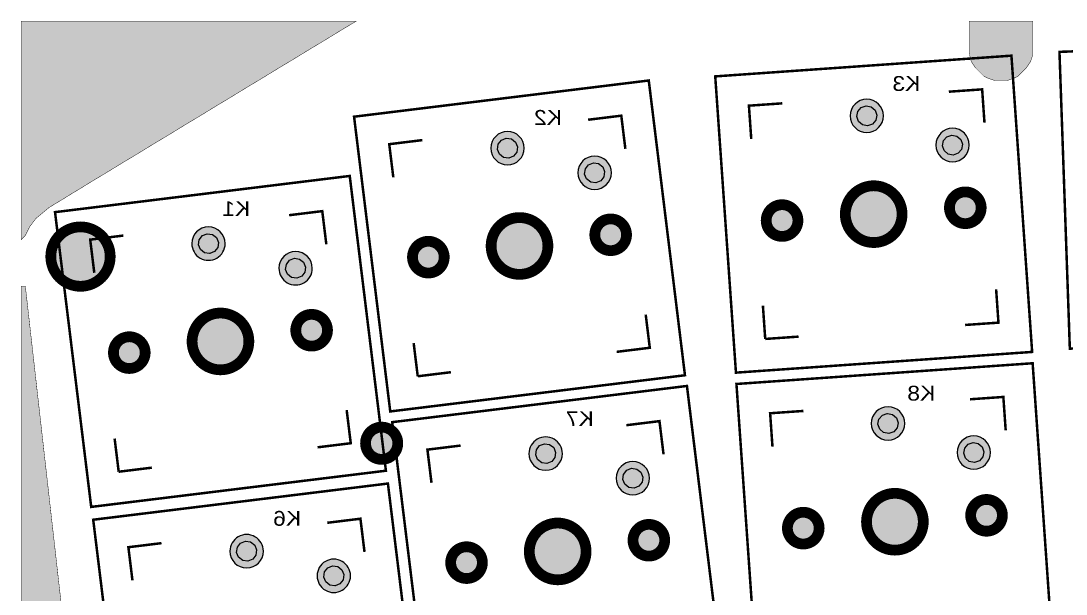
# Model space of a CAD drawing. Header units: millimetres. Extents: x 0 to 109, y -116 to 0.
# Drawn here: x -0.1 to 62.4, y -34.2 to 0.1 of the extents above; entities that cross this region are included whole.
import ezdxf
from ezdxf.enums import TextEntityAlignment as Align

# ---------------------------------------------------------------- set-up
doc = ezdxf.new("R2010")
doc.units = ezdxf.units.MM
doc.header["$MEASUREMENT"] = 0
for name, color, linetype, true_color in [('Bottom-Silkscreen-Layer', 7, 'Continuous', 0x66cc33), ('Hole-Layer', 7, 'Continuous', 0x222222), ('Multi-Layer', 7, 'Continuous', 0xc0c0c0), ('Top-Silkscreen-Layer', 7, 'Continuous', 0xffcc00)]:
    doc.layers.add(name, color=color, linetype=linetype, true_color=true_color)
doc.styles.get("Standard").update_dxf_attribs({"font": 'arial.ttf'})

msp = doc.modelspace()

# ---------------------------------------------------------------- hatches: boundary and pattern name
at = {"layer": 'Hole-Layer'}
for points in [[(50.554860497422524, -6.143135913643879), (50.250009738037356, -6.08387892879372), (50.01562972847189, -5.880135494869225), (49.91452240301122, -5.586498500453609), (49.97377938786138, -5.281647741068437), (50.17752282178587, -5.04726773150298), (50.47115981620149, -4.946160406042302), (50.476227451712084, -4.9458060424469545), (50.78107821109725, -5.005063027297114), (51.015458220662715, -5.208806461221608), (51.11656554612339, -5.502443455637224), (51.05730856127323, -5.807294215022396), (50.85356512734874, -6.041674224587854), (50.559928132933116, -6.142781550048531)], [(29.069633939291794, -8.074866825828353), (28.762099696311193, -8.031645706620292), (28.51737778896041, -7.840447997915816), (28.401041254684284, -7.552504971356971), (28.444262373892343, -7.24497072837637), (28.635460082596822, -7.0002488210255835), (28.92340310915567, -6.883912286749459), (28.928445253690295, -6.883293189246768), (29.235979496670897, -6.926514308454827), (29.48070140402168, -7.1177120171593025), (29.597037938297806, -7.405655043718149), (29.553816819089743, -7.71318928669875), (29.362619110385268, -7.957911194049537), (29.074676083826418, -8.07424772832566)], [(55.689156940858474, -7.889060683226012), (55.384306181473306, -7.829803698375852), (55.14992617190784, -7.626060264451358), (55.04881884644717, -7.332423270035743), (55.10807583129733, -7.02757251065057), (55.31181926522182, -6.793192501085113), (55.605456259637435, -6.6920851756244355), (55.610523895148035, -6.691730812029088), (55.9153746545332, -6.750987796879247), (56.14975466409866, -6.95473123080374), (56.25086198955934, -7.248368225219357), (56.19160500470918, -7.55321898460453), (55.98786157078469, -7.787598994169986), (55.694224576369066, -7.888706319630665)], [(34.28826865023661, -9.549690552190684), (33.980734407256016, -9.50646943298262), (33.73601249990523, -9.315271724278139), (33.619675965629106, -9.027328697719291), (33.66289708483718, -8.719794454738691), (33.854094793541655, -8.475072547387908), (34.14203782010049, -8.358736013111788), (34.147079964635125, -8.358116915609093), (34.45461420761573, -8.401338034817158), (34.69933611496651, -8.592535743521637), (34.815672649242636, -8.880478770080485), (34.772451530034566, -9.188013013061086), (34.58125382133009, -9.432734920411868), (34.29331079477125, -9.549071454687988)], [(11.162598125220164, -13.789878255851217), (10.855063882239563, -13.746657136643154), (10.610341974888778, -13.555459427938676), (10.494005440612655, -13.26751640137983), (10.53722655982072, -12.959982158399228), (10.728424268525195, -12.715260251048443), (11.016367295084041, -12.59892371677232), (11.021409439618669, -12.598304619269626), (11.328943682599268, -12.64152573847769), (11.573665589950053, -12.832723447182167), (11.690002124226176, -13.120666473741014), (11.646781005018115, -13.428200716721614), (11.455583296313636, -13.672922624072399), (11.167640269754791, -13.789259158348523)], [(16.38123283616499, -15.264701982213543), (16.07369859318439, -15.221480863005482), (15.828976685833604, -15.030283154301006), (15.71264015155748, -14.74234012774216), (15.75586127076554, -14.434805884761559), (15.947058979470015, -14.190083977410774), (16.235002006028864, -14.073747443134648), (16.24004415056349, -14.073128345631956), (16.547578393544093, -14.116349464840017), (16.792300300894876, -14.307547173544492), (16.908636835171002, -14.595490200103338), (16.86541571596294, -14.903024443083938), (16.674218007258464, -15.147746350434725), (16.386274980699614, -15.26408288471085)], [(51.824863037427605, -24.558172743717538), (51.52001227804244, -24.49891575886738), (51.285632268476974, -24.295172324942886), (51.1845249430163, -24.00153533052727), (51.24378192786646, -23.696684571142097), (51.44752536179095, -23.462304561576637), (51.74116235620657, -23.361197236115963), (51.746229991717165, -23.360842872520617), (52.05108075110233, -23.420099857370776), (52.285460760667796, -23.62384329129527), (52.38656808612847, -23.917480285710887), (52.32731110127831, -24.22233104509606), (52.12356766735382, -24.45671105466152), (51.8299306729382, -24.557818380122193)], [(31.35563851130094, -26.36290340190151), (31.048104268320337, -26.31968228269345), (30.803382360969554, -26.12848457398897), (30.687045826693428, -25.840541547430128), (30.730266945901487, -25.533007304449526), (30.921464654605966, -25.28828539709874), (31.209407681164816, -25.171948862822614), (31.21444982569944, -25.17132976531992), (31.52198406868004, -25.21455088452798), (31.766705976030824, -25.40574859323246), (31.88304251030695, -25.693691619791306), (31.839821391098887, -26.001225862771907), (31.648623682394412, -26.24594777012269), (31.360680655835562, -26.362284304398816)], [(56.959159480863555, -26.304097513299673), (56.65430872147838, -26.244840528449515), (56.419928711912924, -26.04109709452502), (56.31882138645225, -25.747460100109404), (56.37807837130241, -25.442609340724232), (56.5818218052269, -25.208229331158773), (56.875458799642516, -25.1071220056981), (56.880526435153115, -25.106767642102753), (57.18537719453828, -25.16602462695291), (57.41975720410374, -25.369768060877405), (57.52086452956442, -25.663405055293023), (57.46160754471426, -25.968255814678194), (57.25786411078977, -26.202635824243654), (56.96422711637415, -26.303743149704328)], [(36.57427322224576, -27.837727128263836), (36.266738979265156, -27.794506009055773), (36.02201707191438, -27.603308300351294), (35.90568053763825, -27.315365273792448), (35.94890165684632, -27.007831030811847), (36.140099365550796, -26.76310912346106), (36.42804239210964, -26.64677258918494), (36.43308453664427, -26.64615349168225), (36.74061877962487, -26.689374610890315), (36.985340686975654, -26.88057231959479), (37.10167722125178, -27.16851534615364), (37.05845610204371, -27.47604958913424), (36.86725839333923, -27.720771496485025), (36.57931536678039, -27.837108030761144)], [(13.448602697229308, -32.20491508592488), (13.141068454248707, -32.16169396671682), (12.896346546897922, -31.970496258012336), (12.7800100126218, -31.682553231453493), (12.823231131829864, -31.375018988472892), (13.014428840534341, -31.130297081122105), (13.302371867093186, -31.013960546845983), (13.307414011627813, -31.01334144934329), (13.614948254608413, -31.05656256855135), (13.859670161959198, -31.24776027725583), (13.97600669623532, -31.535703303814678), (13.932785577027259, -31.843237546795276), (13.74158786832278, -32.08795945414606), (13.453644841763936, -32.20429598842219)], [(18.667237408174135, -33.67973881228721), (18.359703165193533, -33.63651769307915), (18.114981257842746, -33.44531998437467), (17.998644723566624, -33.15737695781582), (18.041865842774683, -32.849842714835226), (18.233063551479162, -32.60512080748443), (18.52100657803801, -32.48878427320831), (18.526048722572636, -32.48816517570562), (18.833582965553237, -32.53138629491367), (19.07830487290402, -32.72258400361815), (19.194641407180146, -33.010527030177), (19.151420287972083, -33.318061273157596), (18.960222579267608, -33.56278318050839), (18.67227955270876, -33.67911971478451)]]:
    msp.add_hatch(color=256, dxfattribs=at).paths.add_polyline_path(points)
at = {"layer": 'Multi-Layer'}
for points in [[(19.939039878079758, 0.12700025400050802), (-0.12700025400050802, 0.12700025400050802), (-0.12700025400050802, -12.954025908051818), (0.12700025400050802, -12.700025400050801), (0.38100076200152405, -12.19202438404877), (0.7620015240030481, -11.684023368046738), (1.5240030480060962, -11.049022098044198), (3.8100076200152406, -9.652019304038609)], [(56.642113284226575, 0.12712725425450852), (57.40411480822962, 0.12700025400050802), (57.912115824231655, 0.12700025400050802), (58.547117094234196, 0.12700025400050802), (59.182118364236736, 0.12700025400050802), (59.69011938023877, 0.12700025400050802), (60.452120904241816, 0.12712725425450852), (60.452120904241816, -1.5238760477520956), (60.452120904241816, -1.9050038100076203), (60.32512065024131, -2.286004572009144), (60.07112014224029, -2.6670053340106685), (59.817119634239276, -2.9210058420116845), (59.56311912623826, -3.1750063500127004), (59.30911861823724, -3.3020066040132083), (58.92811785623572, -3.4290068580137163), (58.547117094234196, -3.4290068580137163), (58.16611633223267, -3.4290068580137163), (57.78511557023115, -3.3020066040132083), (57.53111506223013, -3.1750063500127004), (57.277114554229115, -2.9210058420116845), (57.0231140462281, -2.6670053340106685), (56.76911353822708, -2.286004572009144), (56.642113284226575, -1.7780035560071124), (56.642113284226575, -1.6508763017526038)], [(49.51554397456731, -5.544470978045417, 1), (51.51554397456731, -5.544470978045417, 1)], [(49.51554397456731, -5.544470978045417, 1), (51.51554397456731, -5.544470978045417, 1)], [(49.51554397456731, -5.544470978045417, 1), (51.51554397456731, -5.544470978045417, 1)], [(27.999039596491045, -7.47908000753756, 1), (29.999039596491045, -7.47908000753756, 1)], [(27.999039596491045, -7.47908000753756, 1), (29.999039596491045, -7.47908000753756, 1)], [(27.999039596491045, -7.47908000753756, 1), (29.999039596491045, -7.47908000753756, 1)], [(54.64984041800325, -7.29039574762755, 1), (56.64984041800325, -7.29039574762755, 1)], [(54.64984041800325, -7.29039574762755, 1), (56.64984041800325, -7.29039574762755, 1)], [(54.64984041800325, -7.29039574762755, 1), (56.64984041800325, -7.29039574762755, 1)], [(33.21767430743587, -8.953903733899889, 1), (35.21767430743587, -8.953903733899889, 1)], [(33.21767430743587, -8.953903733899889, 1), (35.21767430743587, -8.953903733899889, 1)], [(33.21767430743587, -8.953903733899889, 1), (35.21767430743587, -8.953903733899889, 1)], [(49.227076454152915, -11.430022860045721, 1), (52.62712725425451, -11.430022860045721, 1)], [(49.227076454152915, -11.430022860045721, 1), (52.62712725425451, -11.430022860045721, 1)], [(55.46386892159671, -11.04635339536315, 1), (57.36379272144431, -11.04635339536315, 1)], [(55.46386892159671, -11.04635339536315, 1), (57.36379272144431, -11.04635339536315, 1)], [(44.49041098696311, -11.813692324728294, 1), (46.39033478681071, -11.813692324728294, 1)], [(44.49041098696311, -11.813692324728294, 1), (46.39033478681071, -11.813692324728294, 1)], [(28.018034036068073, -13.335026670053342, 1), (31.418084836169676, -13.335026670053342, 1)], [(28.018034036068073, -13.335026670053342, 1), (31.418084836169676, -13.335026670053342, 1)], [(34.227227423835714, -12.664729803887463, 1), (36.12715122368331, -12.664729803887463, 1)], [(34.227227423835714, -12.664729803887463, 1), (36.12715122368331, -12.664729803887463, 1)], [(1.651003302006604, -13.970027940055882, 1), (5.207010414020829, -13.970027940055882, 1)], [(10.092003782419416, -13.194091437560422, 1), (12.092003782419416, -13.194091437560422, 1)], [(10.092003782419416, -13.194091437560422, 1), (12.092003782419416, -13.194091437560422, 1)], [(10.092003782419416, -13.194091437560422, 1), (12.092003782419416, -13.194091437560422, 1)], [(23.30896764855444, -14.00532353621922, 1), (25.20889144840204, -14.00532353621922, 1)], [(23.30896764855444, -14.00532353621922, 1), (25.20889144840204, -14.00532353621922, 1)], [(15.310638493364241, -14.66891516392275, 1), (17.31063849336424, -14.66891516392275, 1)], [(15.310638493364241, -14.66891516392275, 1), (17.31063849336424, -14.66891516392275, 1)], [(15.310638493364241, -14.66891516392275, 1), (17.31063849336424, -14.66891516392275, 1)], [(0.12700025400050802, -15.748031496062994), (-0.12700025400050802, -15.748031496062994), (-0.12700025400050802, -48.38709677419355), (-0.12700025400050802, -54.86410972821946), (3.1750063500127004, -54.86410972821946), (4.826009652019304, -54.22910845821692), (5.7150114300228605, -53.467106934213874), (6.350012700025401, -52.45110490220981), (6.604013208026417, -51.435102870205746), (6.477012954025909, -50.419100838201686), (6.223012446024893, -49.27609855219711), (5.461010922021845, -48.13309626619254), (4.699009398018797, -47.625095250190505), (3.6830073660147327, -47.244094488188985)], [(10.110998221996446, -19.050038100076204, 1), (13.511049022098046, -19.050038100076204, 1)], [(10.110998221996446, -19.050038100076204, 1), (13.511049022098046, -19.050038100076204, 1)], [(16.320191609764084, -18.379741233910327, 1), (18.220115409611683, -18.379741233910327, 1)], [(16.320191609764084, -18.379741233910327, 1), (18.220115409611683, -18.379741233910327, 1)], [(5.401931834482809, -19.72033496624208, 1), (7.301855634330408, -19.72033496624208, 1)], [(5.401931834482809, -19.72033496624208, 1), (7.301855634330408, -19.72033496624208, 1)], [(50.78554651457239, -23.959507808119078, 1), (52.78554651457239, -23.959507808119078, 1)], [(50.78554651457239, -23.959507808119078, 1), (52.78554651457239, -23.959507808119078, 1)], [(50.78554651457239, -23.959507808119078, 1), (52.78554651457239, -23.959507808119078, 1)], [(20.497840995681994, -25.146050292100586, 1), (22.428244856489716, -25.146050292100586, 1)], [(30.28504416850019, -25.767116583610715, 1), (32.28504416850019, -25.767116583610715, 1)], [(30.28504416850019, -25.767116583610715, 1), (32.28504416850019, -25.767116583610715, 1)], [(30.28504416850019, -25.767116583610715, 1), (32.28504416850019, -25.767116583610715, 1)], [(55.91984295800833, -25.705432577701213, 1), (57.91984295800833, -25.705432577701213, 1)], [(55.91984295800833, -25.705432577701213, 1), (57.91984295800833, -25.705432577701213, 1)], [(55.91984295800833, -25.705432577701213, 1), (57.91984295800833, -25.705432577701213, 1)], [(35.50367887944501, -27.241940309973042, 1), (37.50367887944501, -27.241940309973042, 1)], [(35.50367887944501, -27.241940309973042, 1), (37.50367887944501, -27.241940309973042, 1)], [(35.50367887944501, -27.241940309973042, 1), (37.50367887944501, -27.241940309973042, 1)], [(50.497078994157995, -29.845059690119385, 1), (53.89712979425959, -29.845059690119385, 1)], [(50.497078994157995, -29.845059690119385, 1), (53.89712979425959, -29.845059690119385, 1)], [(56.733871461601794, -29.461390225436812, 1), (58.63379526144939, -29.461390225436812, 1)], [(56.733871461601794, -29.461390225436812, 1), (58.63379526144939, -29.461390225436812, 1)], [(45.76041352696819, -30.228729154801957, 1), (47.66033732681579, -30.228729154801957, 1)], [(45.76041352696819, -30.228729154801957, 1), (47.66033732681579, -30.228729154801957, 1)], [(30.304038608077217, -31.623063246126495, 1), (33.70408940817882, -31.623063246126495, 1)], [(30.304038608077217, -31.623063246126495, 1), (33.70408940817882, -31.623063246126495, 1)], [(36.513231995844855, -30.952766379960618, 1), (38.413155795692454, -30.952766379960618, 1)], [(36.513231995844855, -30.952766379960618, 1), (38.413155795692454, -30.952766379960618, 1)], [(12.37800835442856, -31.609128267634084, 1), (14.37800835442856, -31.609128267634084, 1)], [(12.37800835442856, -31.609128267634084, 1), (14.37800835442856, -31.609128267634084, 1)], [(12.37800835442856, -31.609128267634084, 1), (14.37800835442856, -31.609128267634084, 1)], [(25.594972220563584, -32.293360112292376, 1), (27.494896020411183, -32.293360112292376, 1)], [(25.594972220563584, -32.293360112292376, 1), (27.494896020411183, -32.293360112292376, 1)], [(17.596643065373385, -33.083951993996415, 1), (19.596643065373385, -33.083951993996415, 1)], [(17.596643065373385, -33.083951993996415, 1), (19.596643065373385, -33.083951993996415, 1)], [(17.596643065373385, -33.083951993996415, 1), (19.596643065373385, -33.083951993996415, 1)]]:
    msp.add_hatch(color=256, dxfattribs=at).paths.add_polyline_path(points)

# ---------------------------------------------------------------- linework, layer by layer
at = {"layer": 'Hole-Layer'}
for points in [[(50.554860497422524, -6.143135913643879), (50.250009738037356, -6.08387892879372), (50.01562972847189, -5.880135494869225), (49.91452240301122, -5.586498500453609), (49.97377938786138, -5.281647741068437), (50.17752282178587, -5.04726773150298), (50.47115981620149, -4.946160406042302), (50.476227451712084, -4.9458060424469545), (50.78107821109725, -5.005063027297114), (51.015458220662715, -5.208806461221608), (51.11656554612339, -5.502443455637224), (51.05730856127323, -5.807294215022396), (50.85356512734874, -6.041674224587854), (50.559928132933116, -6.142781550048531)], [(29.069633939291794, -8.074866825828353), (28.762099696311193, -8.031645706620292), (28.51737778896041, -7.840447997915816), (28.401041254684284, -7.552504971356971), (28.444262373892343, -7.24497072837637), (28.635460082596822, -7.0002488210255835), (28.92340310915567, -6.883912286749459), (28.928445253690295, -6.883293189246768), (29.235979496670897, -6.926514308454827), (29.48070140402168, -7.1177120171593025), (29.597037938297806, -7.405655043718149), (29.553816819089743, -7.71318928669875), (29.362619110385268, -7.957911194049537), (29.074676083826418, -8.07424772832566)], [(55.689156940858474, -7.889060683226012), (55.384306181473306, -7.829803698375852), (55.14992617190784, -7.626060264451358), (55.04881884644717, -7.332423270035743), (55.10807583129733, -7.02757251065057), (55.31181926522182, -6.793192501085113), (55.605456259637435, -6.6920851756244355), (55.610523895148035, -6.691730812029088), (55.9153746545332, -6.750987796879247), (56.14975466409866, -6.95473123080374), (56.25086198955934, -7.248368225219357), (56.19160500470918, -7.55321898460453), (55.98786157078469, -7.787598994169986), (55.694224576369066, -7.888706319630665)], [(34.28826865023661, -9.549690552190684), (33.980734407256016, -9.50646943298262), (33.73601249990523, -9.315271724278139), (33.619675965629106, -9.027328697719291), (33.66289708483718, -8.719794454738691), (33.854094793541655, -8.475072547387908), (34.14203782010049, -8.358736013111788), (34.147079964635125, -8.358116915609093), (34.45461420761573, -8.401338034817158), (34.69933611496651, -8.592535743521637), (34.815672649242636, -8.880478770080485), (34.772451530034566, -9.188013013061086), (34.58125382133009, -9.432734920411868), (34.29331079477125, -9.549071454687988)], [(11.162598125220164, -13.789878255851217), (10.855063882239563, -13.746657136643154), (10.610341974888778, -13.555459427938676), (10.494005440612655, -13.26751640137983), (10.53722655982072, -12.959982158399228), (10.728424268525195, -12.715260251048443), (11.016367295084041, -12.59892371677232), (11.021409439618669, -12.598304619269626), (11.328943682599268, -12.64152573847769), (11.573665589950053, -12.832723447182167), (11.690002124226176, -13.120666473741014), (11.646781005018115, -13.428200716721614), (11.455583296313636, -13.672922624072399), (11.167640269754791, -13.789259158348523)], [(16.38123283616499, -15.264701982213543), (16.07369859318439, -15.221480863005482), (15.828976685833604, -15.030283154301006), (15.71264015155748, -14.74234012774216), (15.75586127076554, -14.434805884761559), (15.947058979470015, -14.190083977410774), (16.235002006028864, -14.073747443134648), (16.24004415056349, -14.073128345631956), (16.547578393544093, -14.116349464840017), (16.792300300894876, -14.307547173544492), (16.908636835171002, -14.595490200103338), (16.86541571596294, -14.903024443083938), (16.674218007258464, -15.147746350434725), (16.386274980699614, -15.26408288471085)], [(51.824863037427605, -24.558172743717538), (51.52001227804244, -24.49891575886738), (51.285632268476974, -24.295172324942886), (51.1845249430163, -24.00153533052727), (51.24378192786646, -23.696684571142097), (51.44752536179095, -23.462304561576637), (51.74116235620657, -23.361197236115963), (51.746229991717165, -23.360842872520617), (52.05108075110233, -23.420099857370776), (52.285460760667796, -23.62384329129527), (52.38656808612847, -23.917480285710887), (52.32731110127831, -24.22233104509606), (52.12356766735382, -24.45671105466152), (51.8299306729382, -24.557818380122193)], [(31.35563851130094, -26.36290340190151), (31.048104268320337, -26.31968228269345), (30.803382360969554, -26.12848457398897), (30.687045826693428, -25.840541547430128), (30.730266945901487, -25.533007304449526), (30.921464654605966, -25.28828539709874), (31.209407681164816, -25.171948862822614), (31.21444982569944, -25.17132976531992), (31.52198406868004, -25.21455088452798), (31.766705976030824, -25.40574859323246), (31.88304251030695, -25.693691619791306), (31.839821391098887, -26.001225862771907), (31.648623682394412, -26.24594777012269), (31.360680655835562, -26.362284304398816)], [(56.959159480863555, -26.304097513299673), (56.65430872147838, -26.244840528449515), (56.419928711912924, -26.04109709452502), (56.31882138645225, -25.747460100109404), (56.37807837130241, -25.442609340724232), (56.5818218052269, -25.208229331158773), (56.875458799642516, -25.1071220056981), (56.880526435153115, -25.106767642102753), (57.18537719453828, -25.16602462695291), (57.41975720410374, -25.369768060877405), (57.52086452956442, -25.663405055293023), (57.46160754471426, -25.968255814678194), (57.25786411078977, -26.202635824243654), (56.96422711637415, -26.303743149704328)], [(36.57427322224576, -27.837727128263836), (36.266738979265156, -27.794506009055773), (36.02201707191438, -27.603308300351294), (35.90568053763825, -27.315365273792448), (35.94890165684632, -27.007831030811847), (36.140099365550796, -26.76310912346106), (36.42804239210964, -26.64677258918494), (36.43308453664427, -26.64615349168225), (36.74061877962487, -26.689374610890315), (36.985340686975654, -26.88057231959479), (37.10167722125178, -27.16851534615364), (37.05845610204371, -27.47604958913424), (36.86725839333923, -27.720771496485025), (36.57931536678039, -27.837108030761144)], [(13.448602697229308, -32.20491508592488), (13.141068454248707, -32.16169396671682), (12.896346546897922, -31.970496258012336), (12.7800100126218, -31.682553231453493), (12.823231131829864, -31.375018988472892), (13.014428840534341, -31.130297081122105), (13.302371867093186, -31.013960546845983), (13.307414011627813, -31.01334144934329), (13.614948254608413, -31.05656256855135), (13.859670161959198, -31.24776027725583), (13.97600669623532, -31.535703303814678), (13.932785577027259, -31.843237546795276), (13.74158786832278, -32.08795945414606), (13.453644841763936, -32.20429598842219)], [(18.667237408174135, -33.67973881228721), (18.359703165193533, -33.63651769307915), (18.114981257842746, -33.44531998437467), (17.998644723566624, -33.15737695781582), (18.041865842774683, -32.849842714835226), (18.233063551479162, -32.60512080748443), (18.52100657803801, -32.48878427320831), (18.526048722572636, -32.48816517570562), (18.833582965553237, -32.53138629491367), (19.07830487290402, -32.72258400361815), (19.194641407180146, -33.010527030177), (19.151420287972083, -33.318061273157596), (18.960222579267608, -33.56278318050839), (18.67227955270876, -33.67911971478451)]]:
    msp.add_lwpolyline(points, close=True, dxfattribs=at)
at = {"layer": 'Multi-Layer', "const_width": 0.025400050800101603}
for points in [[(19.939039878079758, 0.12700025400050802), (-0.12700025400050802, 0.12700025400050802), (-0.12700025400050802, -12.954025908051818), (0.12700025400050802, -12.700025400050801), (0.38100076200152405, -12.19202438404877), (0.7620015240030481, -11.684023368046738), (1.5240030480060962, -11.049022098044198), (3.8100076200152406, -9.652019304038609)], [(56.642113284226575, 0.12712725425450852), (57.40411480822962, 0.12700025400050802), (57.912115824231655, 0.12700025400050802), (58.547117094234196, 0.12700025400050802), (59.182118364236736, 0.12700025400050802), (59.69011938023877, 0.12700025400050802), (60.452120904241816, 0.12712725425450852), (60.452120904241816, -1.5238760477520956), (60.452120904241816, -1.9050038100076203), (60.32512065024131, -2.286004572009144), (60.07112014224029, -2.6670053340106685), (59.817119634239276, -2.9210058420116845), (59.56311912623826, -3.1750063500127004), (59.30911861823724, -3.3020066040132083), (58.92811785623572, -3.4290068580137163), (58.547117094234196, -3.4290068580137163), (58.16611633223267, -3.4290068580137163), (57.78511557023115, -3.3020066040132083), (57.53111506223013, -3.1750063500127004), (57.277114554229115, -2.9210058420116845), (57.0231140462281, -2.6670053340106685), (56.76911353822708, -2.286004572009144), (56.642113284226575, -1.7780035560071124), (56.642113284226575, -1.6508763017526038)], [(0.12700025400050802, -15.748031496062994), (-0.12700025400050802, -15.748031496062994), (-0.12700025400050802, -48.38709677419355), (-0.12700025400050802, -54.86410972821946), (3.1750063500127004, -54.86410972821946), (4.826009652019304, -54.22910845821692), (5.7150114300228605, -53.467106934213874), (6.350012700025401, -52.45110490220981), (6.604013208026417, -51.435102870205746), (6.477012954025909, -50.419100838201686), (6.223012446024893, -49.27609855219711), (5.461010922021845, -48.13309626619254), (4.699009398018797, -47.625095250190505), (3.6830073660147327, -47.244094488188985)]]:
    msp.add_lwpolyline(points, close=True, dxfattribs=at)
at = {"layer": 'Multi-Layer'}
for points in [[(49.5155439745673, -5.544470978045417, 1), (51.51554397456731, -5.544470978045417, 1)], [(49.5155439745673, -5.544470978045417, 1), (51.51554397456731, -5.544470978045417, 1)], [(49.5155439745673, -5.544470978045417, 1), (51.51554397456731, -5.544470978045417, 1)], [(54.64984041800325, -7.29039574762755, 1), (56.64984041800326, -7.29039574762755, 1)], [(54.64984041800325, -7.29039574762755, 1), (56.64984041800326, -7.29039574762755, 1)], [(54.64984041800325, -7.29039574762755, 1), (56.64984041800326, -7.29039574762755, 1)], [(33.217674307435864, -8.953903733899889, 1), (35.21767430743587, -8.953903733899889, 1)], [(33.217674307435864, -8.953903733899889, 1), (35.21767430743587, -8.953903733899889, 1)], [(33.217674307435864, -8.953903733899889, 1), (35.21767430743587, -8.953903733899889, 1)], [(50.78554651457238, -23.959507808119078, 1), (52.78554651457239, -23.959507808119078, 1)], [(50.78554651457238, -23.959507808119078, 1), (52.78554651457239, -23.959507808119078, 1)], [(50.78554651457238, -23.959507808119078, 1), (52.78554651457239, -23.959507808119078, 1)], [(55.91984295800833, -25.705432577701213, 1), (57.91984295800834, -25.705432577701213, 1)], [(55.91984295800833, -25.705432577701213, 1), (57.91984295800834, -25.705432577701213, 1)], [(55.91984295800833, -25.705432577701213, 1), (57.91984295800834, -25.705432577701213, 1)], [(35.50367887944501, -27.241940309973042, 1), (37.50367887944502, -27.241940309973042, 1)], [(35.50367887944501, -27.241940309973042, 1), (37.50367887944502, -27.241940309973042, 1)], [(35.50367887944501, -27.241940309973042, 1), (37.50367887944502, -27.241940309973042, 1)]]:
    msp.add_lwpolyline(points, format="xyb", close=True, dxfattribs=at)
for points in [[(27.999039596491045, -7.479080006462652, 1), (29.999039596491045, -7.479080008108331), (29.999039596491045, -7.479080008612469, 1), (27.999039596491045, -7.479080006966788)], [(27.999039596491045, -7.479080006462652, 1), (29.999039596491045, -7.479080008108331), (29.999039596491045, -7.479080008612469, 1), (27.999039596491045, -7.479080006966788)], [(27.999039596491045, -7.479080006462652, 1), (29.999039596491045, -7.479080008108331), (29.999039596491045, -7.479080008612469, 1), (27.999039596491045, -7.479080006966788)], [(10.092003782419416, -13.194091436485515, 1), (12.092003782419415, -13.194091438131194), (12.092003782419415, -13.194091438635331, 1), (10.092003782419416, -13.19409143698965)], [(10.092003782419416, -13.194091436485515, 1), (12.092003782419415, -13.194091438131194), (12.092003782419415, -13.194091438635331, 1), (10.092003782419416, -13.19409143698965)], [(10.092003782419416, -13.194091436485515, 1), (12.092003782419415, -13.194091438131194), (12.092003782419415, -13.194091438635331, 1), (10.092003782419416, -13.19409143698965)], [(15.310638493364241, -14.668915162847842, 1), (17.31063849336424, -14.668915164493521), (17.31063849336424, -14.668915164997658, 1), (15.310638493364241, -14.668915163351977)], [(15.310638493364241, -14.668915162847842, 1), (17.31063849336424, -14.668915164493521), (17.31063849336424, -14.668915164997658, 1), (15.310638493364241, -14.668915163351977)], [(15.310638493364241, -14.668915162847842, 1), (17.31063849336424, -14.668915164493521), (17.31063849336424, -14.668915164997658, 1), (15.310638493364241, -14.668915163351977)], [(30.28504416850019, -25.76711658253581, 1), (32.285044168500185, -25.767116584181483), (32.285044168500185, -25.76711658468562, 1), (30.28504416850019, -25.767116583039943)], [(30.28504416850019, -25.76711658253581, 1), (32.285044168500185, -25.767116584181483), (32.285044168500185, -25.76711658468562, 1), (30.28504416850019, -25.767116583039943)], [(30.28504416850019, -25.76711658253581, 1), (32.285044168500185, -25.767116584181483), (32.285044168500185, -25.76711658468562, 1), (30.28504416850019, -25.767116583039943)], [(12.37800835442856, -31.60912826655918, 1), (14.378008354428559, -31.609128268204852), (14.378008354428559, -31.60912826870899, 1), (12.37800835442856, -31.609128267063312)], [(12.37800835442856, -31.60912826655918, 1), (14.378008354428559, -31.609128268204852), (14.378008354428559, -31.60912826870899, 1), (12.37800835442856, -31.609128267063312)], [(12.37800835442856, -31.60912826655918, 1), (14.378008354428559, -31.609128268204852), (14.378008354428559, -31.60912826870899, 1), (12.37800835442856, -31.609128267063312)], [(17.596643065373385, -33.083951992921506, 1), (19.596643065373385, -33.08395199456719), (19.596643065373385, -33.08395199507132, 1), (17.596643065373385, -33.083951993425636)], [(17.596643065373385, -33.083951992921506, 1), (19.596643065373385, -33.08395199456719), (19.596643065373385, -33.08395199507132, 1), (17.596643065373385, -33.083951993425636)], [(17.596643065373385, -33.083951992921506, 1), (19.596643065373385, -33.08395199456719), (19.596643065373385, -33.08395199507132, 1), (17.596643065373385, -33.083951993425636)]]:
    msp.add_lwpolyline(points, format="xyb", dxfattribs=at)
at = {"layer": 'Multi-Layer', "const_width": 0.645162580647742}
for points in [[(49.227076454152915, -11.430022860045721, 1), (52.62712725425452, -11.430022860045721, 1)], [(49.227076454152915, -11.430022860045721, 1), (52.62712725425452, -11.430022860045721, 1)], [(55.46386892159671, -11.04635339536315, 1), (57.36379272144432, -11.04635339536315, 1)], [(55.46386892159671, -11.04635339536315, 1), (57.36379272144432, -11.04635339536315, 1)], [(44.49041098696311, -11.813692324728294, 1), (46.39033478681072, -11.813692324728294, 1)], [(44.49041098696311, -11.813692324728294, 1), (46.39033478681072, -11.813692324728294, 1)], [(1.6510033020066042, -13.970027940055882, 1), (5.207010414020829, -13.970027940055882, 1)], [(34.22722742383571, -12.664729803887463, 1), (36.12715122368331, -12.664729803887463, 1)], [(34.22722742383571, -12.664729803887463, 1), (36.12715122368331, -12.664729803887463, 1)], [(50.497078994157995, -29.845059690119385, 1), (53.8971297942596, -29.845059690119385, 1)], [(50.497078994157995, -29.845059690119385, 1), (53.8971297942596, -29.845059690119385, 1)], [(56.733871461601794, -29.461390225436812, 1), (58.6337952614494, -29.461390225436812, 1)], [(56.733871461601794, -29.461390225436812, 1), (58.6337952614494, -29.461390225436812, 1)], [(45.76041352696819, -30.228729154801957, 1), (47.6603373268158, -30.228729154801957, 1)], [(45.76041352696819, -30.228729154801957, 1), (47.6603373268158, -30.228729154801957, 1)], [(30.304038608077217, -31.623063246126495, 1), (33.704089408178824, -31.623063246126495, 1)], [(30.304038608077217, -31.623063246126495, 1), (33.704089408178824, -31.623063246126495, 1)], [(36.513231995844855, -30.952766379960618, 1), (38.413155795692454, -30.952766379960618, 1)], [(36.513231995844855, -30.952766379960618, 1), (38.413155795692454, -30.952766379960618, 1)]]:
    msp.add_lwpolyline(points, format="xyb", close=True, dxfattribs=at)
for points in [[(28.018034036068077, -13.33502666642989, 1), (31.418084836169676, -13.335026675521645), (31.418084836169676, -13.335026673676794, 1), (28.018034036068077, -13.335026664585042)], [(28.018034036068077, -13.33502666642989, 1), (31.418084836169676, -13.335026675521645), (31.418084836169676, -13.335026673676794, 1), (28.018034036068077, -13.335026664585042)], [(23.30896764855444, -14.005323535348042, 1), (25.208891448402035, -14.005323536364363), (25.208891448402035, -14.0053235370904, 1), (23.30896764855444, -14.005323536074078)], [(23.30896764855444, -14.005323535348042, 1), (25.208891448402035, -14.005323536364363), (25.208891448402035, -14.0053235370904, 1), (23.30896764855444, -14.005323536074078)], [(10.110998221996446, -19.05003809645275, 1), (13.511049022098046, -19.050038105544505), (13.511049022098046, -19.050038103699656, 1), (10.110998221996446, -19.0500380946079)], [(10.110998221996446, -19.05003809645275, 1), (13.511049022098046, -19.050038105544505), (13.511049022098046, -19.050038103699656, 1), (10.110998221996446, -19.0500380946079)], [(16.320191609764084, -18.379741233039145, 1), (18.220115409611683, -18.37974123405547), (18.220115409611683, -18.379741234781505, 1), (16.320191609764084, -18.37974123376518)], [(16.320191609764084, -18.379741233039145, 1), (18.220115409611683, -18.37974123405547), (18.220115409611683, -18.379741234781505, 1), (16.320191609764084, -18.37974123376518)], [(5.401931834482809, -19.720334962714652, 1), (7.301855634330408, -19.72033497030058), (7.301855634330408, -19.720334969769507, 1), (5.401931834482809, -19.72033496218358)], [(5.401931834482809, -19.720334962714652, 1), (7.301855634330408, -19.72033497030058), (7.301855634330408, -19.720334969769507, 1), (5.401931834482809, -19.72033496218358)], [(20.497840995681994, -25.146050289956445, 1), (22.428244856489716, -25.146050295601963), (22.428244856489716, -25.14605029424473, 1), (20.497840995681994, -25.146050288599213)], [(25.594972220563584, -32.293360111421194, 1), (27.494896020411183, -32.29336011243752), (27.494896020411183, -32.29336011316355, 1), (25.594972220563584, -32.29336011214723)], [(25.594972220563584, -32.293360111421194, 1), (27.494896020411183, -32.29336011243752), (27.494896020411183, -32.29336011316355, 1), (25.594972220563584, -32.29336011214723)]]:
    msp.add_lwpolyline(points, format="xyb", dxfattribs=at)
at = {"layer": 'Top-Silkscreen-Layer', "const_width": 0.15011430022860048}
for points in [[(62.052283126681274, -1.71267549883647), (79.82148756948968, -1.0921612064374193), (80.44200186188873, -18.86136564924583), (62.67279741908032, -19.48187994164488)], [(62.052283126681274, -1.71267549883647), (79.82148756948968, -1.0921612064374193), (80.44200186188873, -18.86136564924583), (62.67279741908032, -19.48187994164488)], [(41.43860341881173, -3.1817970083694527), (59.17532770587999, -1.941524424653738), (60.4156002895957, -19.67824871172199), (42.678876002527446, -20.918521295437706)], [(41.43860341881173, -3.1817970083694527), (59.17532770587999, -1.941524424653738), (60.4156002895957, -19.67824871172199), (42.678876002527446, -20.918521295437706)], [(19.810885870808633, -5.594694364169138), (37.45839174200308, -3.427853104743097), (39.625233001429116, -21.075358975937544), (21.977727130234673, -23.242200235363583)], [(19.810885870808633, -5.594694364169138), (37.45839174200308, -3.427853104743097), (39.625233001429116, -21.075358975937544), (21.977727130234673, -23.242200235363583)], [(1.903850056737001, -11.309705794192), (19.55135592793145, -9.142864534765957), (21.71819718735749, -26.790370405960406), (4.070691316163042, -28.957211665386446)], [(1.903850056737001, -11.309705794192), (19.55135592793145, -9.142864534765957), (21.71819718735749, -26.790370405960406), (4.070691316163042, -28.957211665386446)], [(42.70860595881681, -21.596833838443114), (60.44533024588507, -20.3565612547274), (61.68560282960078, -38.09328554179565), (43.948878542532526, -39.33355812551137)], [(42.70860595881681, -21.596833838443114), (60.44533024588507, -20.3565612547274), (61.68560282960078, -38.09328554179565), (43.948878542532526, -39.33355812551137)], [(22.096890442817777, -23.882730940242293), (39.74439631401223, -21.715889680816254), (41.911237573438264, -39.3633955520107), (24.263731702243817, -41.53023681143674)], [(22.096890442817777, -23.882730940242293), (39.74439631401223, -21.715889680816254), (41.911237573438264, -39.3633955520107), (24.263731702243817, -41.53023681143674)], [(4.189854628746145, -29.724742624265662), (21.837360499940594, -27.557901364839623), (24.004201759366634, -45.20540723603407), (6.356695888172186, -47.372248495460106)], [(4.189854628746145, -29.724742624265662), (21.837360499940594, -27.557901364839623), (24.004201759366634, -45.20540723603407), (6.356695888172186, -47.372248495460106)]]:
    msp.add_lwpolyline(points, close=True, dxfattribs=at)
for points in [[(55.42662678929396, -4.098292139506325), (57.421754889813606, -3.9587791920180746), (57.561267837301855, -5.953907292537723)], [(55.42662678929396, -4.098292139506325), (57.421754889813606, -3.9587791920180746), (57.561267837301855, -5.953907292537723)], [(55.42662678929396, -4.098292139506325), (57.421754889813606, -3.9587791920180746)], [(55.42662678929396, -4.098292139506325), (57.421754889813606, -3.9587791920180746)], [(57.421754889813606, -3.9587791920180746), (57.561267837301855, -5.953907292537723)], [(57.421754889813606, -3.9587791920180746), (57.561267837301855, -5.953907292537723)], [(45.450986286695716, -4.795856876947578), (43.45585818617607, -4.935369824435829), (43.59537113366432, -6.9304979249554775)], [(45.450986286695716, -4.795856876947578), (43.45585818617607, -4.935369824435829), (43.59537113366432, -6.9304979249554775)], [(33.827704790489456, -5.77785689153835), (35.8127970937721, -5.534118204728055), (36.056535780582394, -7.5192105080106995)], [(33.827704790489456, -5.77785689153835), (35.8127970937721, -5.534118204728055), (36.056535780582394, -7.5192105080106995)], [(33.827704790489456, -5.77785689153835), (35.8127970937721, -5.534118204728055)], [(33.827704790489456, -5.77785689153835), (35.8127970937721, -5.534118204728055)], [(35.8127970937721, -5.534118204728055), (36.056535780582394, -7.5192105080106995)], [(35.8127970937721, -5.534118204728055), (36.056535780582394, -7.5192105080106995)], [(23.902243274076234, -6.996550325589825), (21.91715097079359, -7.24028901240012), (22.160889657603885, -9.225381315682766)], [(23.902243274076234, -6.996550325589825), (21.91715097079359, -7.24028901240012), (22.160889657603885, -9.225381315682766)], [(15.920668976417822, -11.492868321561211), (17.905761279700467, -11.249129634750917), (18.14949996651076, -13.23422193803356)], [(15.920668976417822, -11.492868321561211), (17.905761279700467, -11.249129634750917), (18.14949996651076, -13.23422193803356)], [(15.920668976417822, -11.492868321561211), (17.905761279700467, -11.249129634750917)], [(15.920668976417822, -11.492868321561211), (17.905761279700467, -11.249129634750917)], [(17.905761279700467, -11.249129634750917), (18.14949996651076, -13.23422193803356)], [(17.905761279700467, -11.249129634750917), (18.14949996651076, -13.23422193803356)], [(5.995207460004604, -12.711561755612687), (4.010115156721959, -12.955300442422981), (4.253853843532253, -14.940392745705626)], [(5.995207460004604, -12.711561755612687), (4.010115156721959, -12.955300442422981), (4.253853843532253, -14.940392745705626)], [(56.40321742171171, -18.064188843143864), (58.39834552223136, -17.924675895655614), (58.25883257474311, -15.929547795135965)], [(56.40321742171171, -18.064188843143864), (58.39834552223136, -17.924675895655614), (58.25883257474311, -15.929547795135965)], [(58.39834552223136, -17.924675895655614), (58.25883257474311, -15.929547795135965)], [(58.39834552223136, -17.924675895655614), (58.25883257474311, -15.929547795135965)], [(44.29293587110557, -16.90613842755372), (44.43244881859382, -18.901266528073368)], [(44.29293587110557, -16.90613842755372), (44.43244881859382, -18.901266528073368)], [(35.53387559816152, -19.673503014516857), (37.518967901444164, -19.429764327706565), (37.27522921463387, -17.44467202442392)], [(35.53387559816152, -19.673503014516857), (37.518967901444164, -19.429764327706565), (37.27522921463387, -17.44467202442392)], [(37.518967901444164, -19.429764327706565), (37.27522921463387, -17.44467202442392)], [(37.518967901444164, -19.429764327706565), (37.27522921463387, -17.44467202442392)], [(56.40321742171171, -18.064188843143864), (58.39834552223136, -17.924675895655614)], [(56.40321742171171, -18.064188843143864), (58.39834552223136, -17.924675895655614)], [(44.43244881859382, -18.901266528073368), (46.42757691911347, -18.761753580585115)], [(44.43244881859382, -18.901266528073368), (46.42757691911347, -18.761753580585115)], [(23.37958309165536, -19.150842832095986), (23.623321778465655, -21.13593513537863)], [(23.37958309165536, -19.150842832095986), (23.623321778465655, -21.13593513537863)], [(35.53387559816152, -19.673503014516857), (37.518967901444164, -19.429764327706565)], [(35.53387559816152, -19.673503014516857), (37.518967901444164, -19.429764327706565)], [(23.623321778465655, -21.13593513537863), (25.6084140817483, -20.89219644856833)], [(23.623321778465655, -21.13593513537863), (25.6084140817483, -20.89219644856833)], [(56.696629329299036, -22.51332896957999), (58.691757429818686, -22.373816022091734), (58.831270377306936, -24.368944122611385)], [(56.696629329299036, -22.51332896957999), (58.691757429818686, -22.373816022091734), (58.831270377306936, -24.368944122611385)], [(56.696629329299036, -22.51332896957999), (58.691757429818686, -22.373816022091734)], [(56.696629329299036, -22.51332896957999), (58.691757429818686, -22.373816022091734)], [(58.691757429818686, -22.373816022091734), (58.831270377306936, -24.368944122611385)], [(58.691757429818686, -22.373816022091734), (58.831270377306936, -24.368944122611385)], [(17.62683978408989, -25.38851444453972), (19.611932087372534, -25.144775757729423), (19.368193400562237, -23.15968345444678)], [(17.62683978408989, -25.38851444453972), (19.611932087372534, -25.144775757729423), (19.368193400562237, -23.15968345444678)], [(19.611932087372534, -25.144775757729423), (19.368193400562237, -23.15968345444678)], [(19.611932087372534, -25.144775757729423), (19.368193400562237, -23.15968345444678)], [(46.7209888267008, -23.210893707021242), (44.72586072618115, -23.35040665450949), (44.8653736736694, -25.34553475502914)], [(46.7209888267008, -23.210893707021242), (44.72586072618115, -23.35040665450949), (44.8653736736694, -25.34553475502914)], [(36.1137093624986, -24.065893467611506), (38.098801665781245, -23.82215478080121), (38.34254035259154, -25.807247084083855)], [(36.1137093624986, -24.065893467611506), (38.098801665781245, -23.82215478080121), (38.34254035259154, -25.807247084083855)], [(36.1137093624986, -24.065893467611506), (38.098801665781245, -23.82215478080121)], [(36.1137093624986, -24.065893467611506), (38.098801665781245, -23.82215478080121)], [(38.098801665781245, -23.82215478080121), (38.34254035259154, -25.807247084083855)], [(38.098801665781245, -23.82215478080121), (38.34254035259154, -25.807247084083855)], [(5.472547277583729, -24.865854262118845), (5.716285964394023, -26.85094656540149)], [(5.472547277583729, -24.865854262118845), (5.716285964394023, -26.85094656540149)], [(17.62683978408989, -25.38851444453972), (19.611932087372534, -25.144775757729423)], [(17.62683978408989, -25.38851444453972), (19.611932087372534, -25.144775757729423)], [(26.18824784608538, -25.28458690166298), (24.203155542802733, -25.528325588473272), (24.44689422961303, -27.51341789175592)], [(26.18824784608538, -25.28458690166298), (24.203155542802733, -25.528325588473272), (24.44689422961303, -27.51341789175592)], [(5.716285964394023, -26.85094656540149), (7.7013782676766676, -26.607207878591193)], [(5.716285964394023, -26.85094656540149), (7.7013782676766676, -26.607207878591193)], [(18.206673548426966, -29.907905151634875), (20.19176585170961, -29.664166464824575), (20.435504538519904, -31.649258768107224)], [(18.206673548426966, -29.907905151634875), (20.19176585170961, -29.664166464824575), (20.435504538519904, -31.649258768107224)], [(18.206673548426966, -29.907905151634875), (20.19176585170961, -29.664166464824575)], [(18.206673548426966, -29.907905151634875), (20.19176585170961, -29.664166464824575)], [(20.19176585170961, -29.664166464824575), (20.435504538519904, -31.649258768107224)], [(20.19176585170961, -29.664166464824575), (20.435504538519904, -31.649258768107224)], [(8.281212032013746, -31.12659858568635), (6.296119728731104, -31.37033727249664), (6.539858415541398, -33.35542957577929)], [(8.281212032013746, -31.12659858568635), (6.296119728731104, -31.37033727249664), (6.539858415541398, -33.35542957577929)]]:
    msp.add_lwpolyline(points, dxfattribs=at)

# ---------------------------------------------------------------- texts
at = {"layer": 'Bottom-Silkscreen-Layer', "text_generation_flag": 2, "width": 1.1}
for s, p in [('K3', (53.721107442214894, -4.3180086360172725)), ('K2', (32.25806451612904, -6.350012700025401)), ('K1', (13.589027178054359, -11.811023622047246)), ('K8', (54.61010922021845, -22.860045720091442)), ('K7', (34.16306832613666, -24.38404876809754)), ('K6', (16.63703327406655, -30.353060706121415))]:
    msp.add_text(s, height=0.8890017780035562, dxfattribs=at).set_placement(p, align=Align.BOTTOM_LEFT)

doc.saveas('drawing.dxf')
